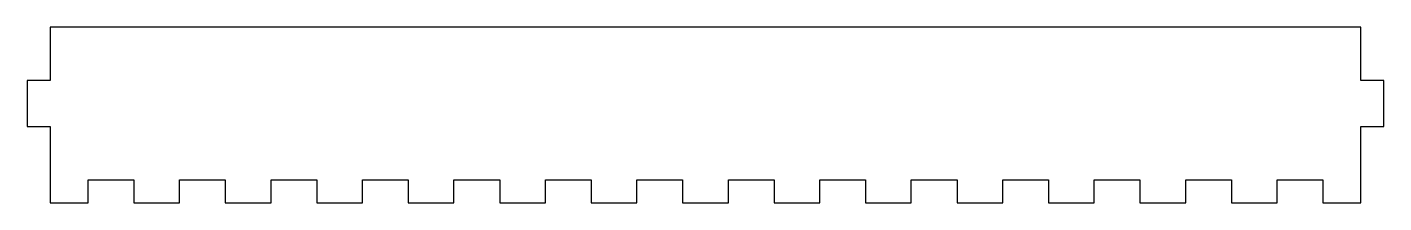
# Model space of a CAD drawing. Header units: millimetres. Extents: x -89 to 89, y -13 to 10.
import ezdxf

# ---------------------------------------------------------------- set-up
doc = ezdxf.new("R2010")
doc.units = ezdxf.units.MM
doc.layers.get('0').update_dxf_attribs({"linetype": 'CONTINUOUS'})

msp = doc.modelspace()

# ---------------------------------------------------------------- linework, layer by layer
for p, q in [((86, 10), (-86, 10)), ((-86, 10), (-86, 3)), ((86, 3), (86, 10)), ((-86, 3), (-89, 3)), ((-89, 3), (-89, -3)), ((89, 3), (86, 3)), ((89, -3), (89, 3)), ((-89, -3), (-86, -3)), ((-86, -3), (-86, -10)), ((86, -3), (89, -3)), ((86, -10), (86, -3)), ((-86, -10), (-86, -13)), ((-81, -13), (-81, -10)), ((-81, -10), (-75, -10)), ((-75, -10), (-75, -13)), ((-69, -13), (-69, -10)), ((-69, -10), (-63, -10)), ((-63, -10), (-63, -13)), ((-57, -13), (-57, -10)), ((-57, -10), (-51, -10)), ((-51, -10), (-51, -13)), ((-45, -13), (-45, -10)), ((-45, -10), (-39, -10)), ((-39, -10), (-39, -13)), ((-33, -13), (-33, -10)), ((-33, -10), (-27, -10)), ((-27, -10), (-27, -13)), ((-21, -13), (-21, -10)), ((-21, -10), (-15, -10)), ((-15, -10), (-15, -13)), ((-9, -13), (-9, -10)), ((-9, -10), (-3, -10)), ((-3, -10), (-3, -13)), ((3, -13), (3, -10)), ((3, -10), (9, -10)), ((9, -10), (9, -13)), ((15, -13), (15, -10)), ((15, -10), (21, -10)), ((21, -10), (21, -13)), ((27, -13), (27, -10)), ((27, -10), (33, -10)), ((33, -10), (33, -13)), ((39, -13), (39, -10)), ((39, -10), (45, -10)), ((45, -10), (45, -13)), ((51, -13), (51, -10)), ((51, -10), (57, -10)), ((57, -10), (57, -13)), ((63, -13), (63, -10)), ((63, -10), (69, -10)), ((69, -10), (69, -13)), ((75, -13), (75, -10)), ((75, -10), (81, -10)), ((81, -10), (81, -13)), ((86, -13), (86, -10)), ((-86, -13), (-81, -13)), ((-75, -13), (-69, -13)), ((-63, -13), (-57, -13)), ((-51, -13), (-45, -13)), ((-39, -13), (-33, -13)), ((-27, -13), (-21, -13)), ((-15, -13), (-9, -13)), ((-3, -13), (3, -13)), ((9, -13), (15, -13)), ((21, -13), (27, -13)), ((33, -13), (39, -13)), ((45, -13), (51, -13)), ((57, -13), (63, -13)), ((69, -13), (75, -13)), ((81, -13), (86, -13))]:
    msp.add_line(p, q)

doc.saveas('drawing.dxf')
